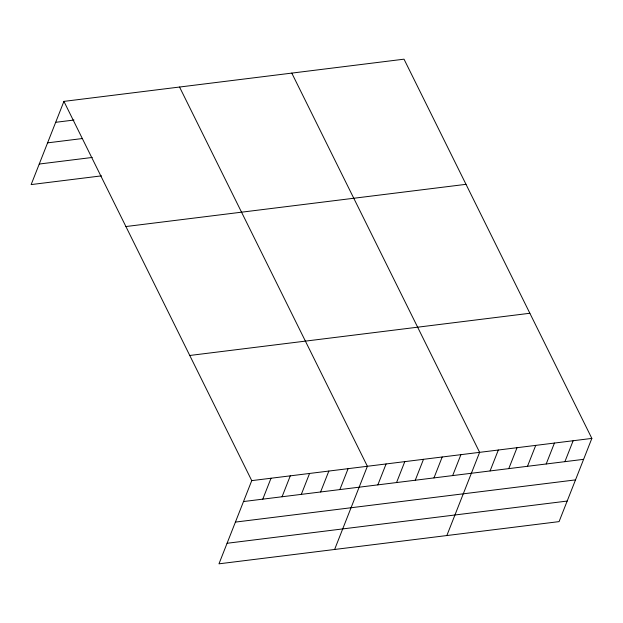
<?xml version="1.0" encoding="UTF-8"?>
<svg xmlns="http://www.w3.org/2000/svg" width="623" height="623" viewBox="0 0 623 623"><rect width="100%" height="100%" fill="white"/><g stroke="black" fill="none" stroke-linecap="round" stroke-linejoin="round"><path stroke-width="0.93" d="M63.92 101.385L251.747 480.629L218.977 563.823L559.08 521.615L591.85 438.413L404.023 59.177L63.92 101.385L31.15 184.587L101.494 175.857M262.781 499.155L271.021 478.23M282.055 496.765L290.295 475.84M301.33 494.366L309.569 473.449M320.596 491.975L328.843 471.058M339.87 489.585L348.109 468.667M334.613 549.47L367.383 466.277L179.556 87.041M377.85 484.873L386.089 463.956M396.555 482.552L404.794 461.635M415.261 480.232L423.5 459.307M433.966 477.911L442.205 456.986M452.672 475.583L460.911 454.665M446.847 535.539L479.617 452.345L291.79 73.109M490.083 470.941L498.322 450.024M508.789 468.621L517.028 447.703M527.494 466.3L535.733 445.383M546.2 463.979L554.439 443.062M564.905 461.659L573.144 440.741M55.681 122.31L73.989 120.037M47.589 142.862L82.275 138.555M39.249 164.036L92.243 157.455M125.908 226.538L466.004 184.33M189.766 355.476L529.869 313.268M251.747 480.629L591.85 438.413M243.507 501.546L583.611 459.338M235.416 522.097L575.512 479.889M227.076 543.272L567.171 501.063"/></g></svg>
